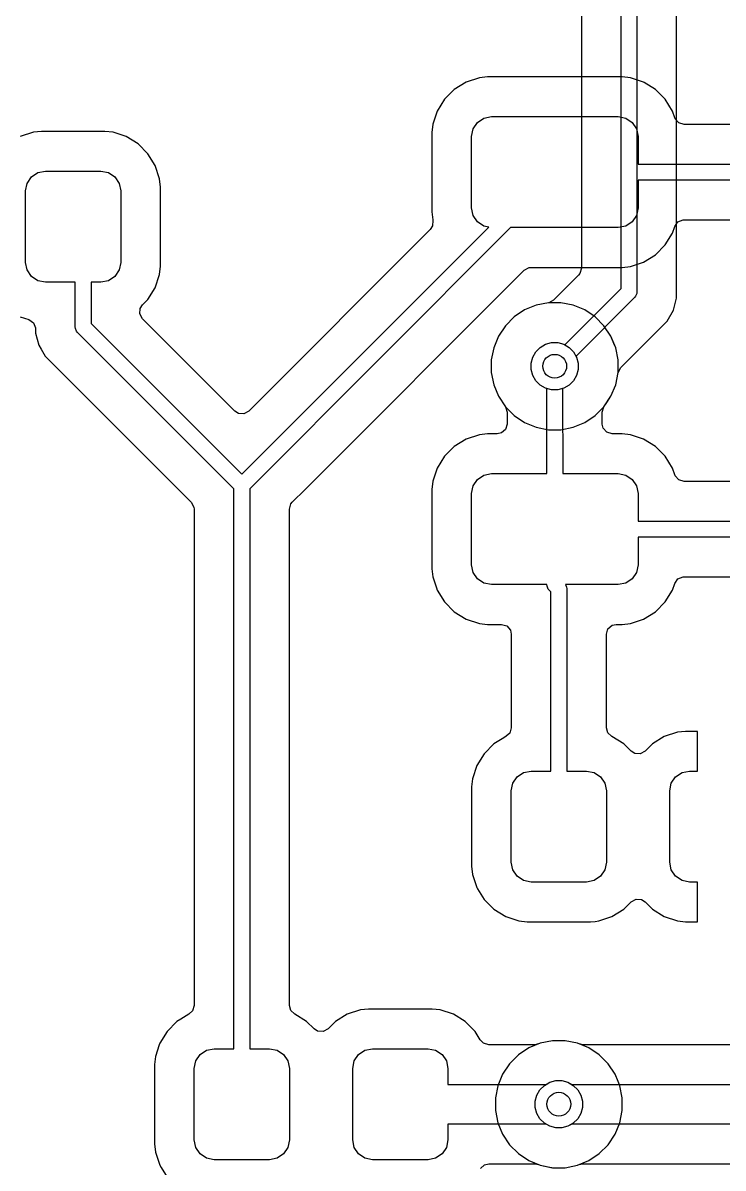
# Model space of a CAD drawing. Header units: inches. Extents: x 6.55 to 9.8, y -8.74 to -3.15.
# Drawn here: x 6.939 to 7.286, y -7.473 to -6.904 of the extents above; entities that cross this region are included whole.
import ezdxf

# ---------------------------------------------------------------- set-up
doc = ezdxf.new("R2010")
doc.units = ezdxf.units.IN
doc.header["$MEASUREMENT"] = 0
doc.layers.add('Edge.Cuts', color=254, linetype='CONTINUOUS', true_color=0xd0d2cd)

msp = doc.modelspace()

# ---------------------------------------------------------------- linework, layer by layer
at = {"layer": 'Edge.Cuts', "linetype": 'CONTINUOUS'}
for p, q in [((7.23563, -7.03615), (7.23563, -6.75232)), ((7.24351, -6.75232), (7.24351, -7.03778)), ((7.21593, -6.76408), (7.21593, -7.02597)), ((7.26321, -7.0409), (7.26321, -6.76408)), ((7.15869, -6.93367), (7.15281, -6.93729)), ((7.16524, -6.9315), (7.15869, -6.93367)), ((7.15869, -6.93367), (7.15869, -6.93367)), ((7.16929, -6.93108), (7.16524, -6.9315)), ((7.16524, -6.9315), (7.16524, -6.9315)), ((7.23622, -6.93108), (7.16929, -6.93108)), ((7.16929, -6.93108), (7.16929, -6.93108)), ((7.24027, -6.9315), (7.23622, -6.93108)), ((7.24677, -6.93365), (7.24027, -6.9315)), ((7.24027, -6.9315), (7.24027, -6.9315)), ((7.24682, -6.93367), (7.24677, -6.93365)), ((7.24718, -6.93389), (7.24682, -6.93367)), ((7.24682, -6.93367), (7.24682, -6.93367)), ((7.15281, -6.93729), (7.14792, -6.94218)), ((7.2527, -6.93729), (7.24718, -6.93389)), ((7.25759, -6.94218), (7.2527, -6.93729)), ((7.14792, -6.94218), (7.1443, -6.94806)), ((7.26121, -6.94806), (7.25759, -6.94218)), ((7.1443, -6.94806), (7.14213, -6.95461)), ((7.1443, -6.94806), (7.1443, -6.94806)), ((7.16749, -6.95154), (7.17126, -6.95079)), ((7.17126, -6.95079), (7.23425, -6.95079)), ((7.23425, -6.95079), (7.23802, -6.95154)), ((7.26231, -6.95136), (7.26121, -6.94806)), ((7.14213, -6.95461), (7.14171, -6.95866)), ((7.14213, -6.95461), (7.14213, -6.95461)), ((7.14213, -6.95461), (7.14213, -6.95461)), ((7.16217, -6.95686), (7.1643, -6.95367)), ((7.1643, -6.95367), (7.16749, -6.95154)), ((7.23802, -6.95154), (7.24121, -6.95367)), ((7.24121, -6.95367), (7.24335, -6.95686)), ((7.2625, -6.95185), (7.26231, -6.95136)), ((7.2643, -6.95393), (7.2625, -6.95185)), ((7.26694, -6.9547), (7.2643, -6.95393)), ((7.49684, -6.9547), (7.26694, -6.9547)), ((6.94371, -6.95856), (6.93715, -6.96073)), ((6.94776, -6.95815), (6.94371, -6.95856)), ((6.94371, -6.95856), (6.94371, -6.95856)), ((6.97925, -6.95815), (6.94776, -6.95815)), ((6.94776, -6.95815), (6.94776, -6.95815)), ((6.9833, -6.95856), (6.97925, -6.95815)), ((6.98986, -6.96073), (6.9833, -6.95856)), ((6.9833, -6.95856), (6.9833, -6.95856)), ((6.99574, -6.96436), (6.98986, -6.96073)), ((7.14171, -6.95866), (7.14171, -6.99803)), ((7.16142, -6.96063), (7.16217, -6.95686)), ((7.16142, -6.99606), (7.16142, -6.96063)), ((7.24335, -6.95686), (7.24409, -6.96063)), ((7.24409, -6.96063), (7.24409, -6.97441)), ((7.00062, -6.96924), (6.99574, -6.96436)), ((7.00425, -6.97512), (7.00062, -6.96924)), ((6.94277, -6.98073), (6.94596, -6.9786)), ((6.94596, -6.9786), (6.94973, -6.97785)), ((6.94973, -6.97785), (6.97729, -6.97785)), ((6.97729, -6.97785), (6.98105, -6.9786)), ((6.98105, -6.9786), (6.98425, -6.98073)), ((7.00642, -6.98168), (7.00425, -6.97512)), ((7.24409, -6.97441), (7.51969, -6.97441)), ((6.93988, -6.98769), (6.94063, -6.98393)), ((6.94063, -6.98393), (6.94277, -6.98073)), ((6.98425, -6.98073), (6.98638, -6.98393)), ((6.98638, -6.98393), (6.98713, -6.98769)), ((7.00683, -6.98573), (7.00642, -6.98168)), ((7.51969, -6.98228), (7.24409, -6.98228)), ((7.24409, -6.98228), (7.24409, -6.99606)), ((6.93988, -7.02313), (6.93988, -6.98769)), ((6.98713, -6.98769), (6.98713, -7.02313)), ((7.00683, -7.0251), (7.00683, -6.98573)), ((7.16217, -6.99983), (7.16142, -6.99606)), ((7.24409, -6.99606), (7.24335, -6.99983)), ((7.14171, -6.99803), (7.14171, -6.99803)), ((7.14171, -6.99803), (7.14213, -7.00208)), ((7.1643, -7.00302), (7.16217, -6.99983)), ((7.24335, -6.99983), (7.24121, -7.00302)), ((7.26387, -7.00307), (7.26641, -7.00202)), ((7.26641, -7.00202), (7.26694, -7.00199)), ((7.26694, -7.00199), (7.49684, -7.00199)), ((7.04724, -7.12829), (7.1699, -7.00563)), ((7.14086, -7.00681), (7.0507, -7.09697)), ((7.18076, -7.00591), (7.05118, -7.13549)), ((7.14198, -7.00508), (7.14086, -7.00681)), ((7.14218, -7.00234), (7.14198, -7.00508)), ((7.14213, -7.00208), (7.14218, -7.00234)), ((7.16749, -7.00516), (7.1643, -7.00302)), ((7.1699, -7.00563), (7.16749, -7.00516)), ((7.23425, -7.00591), (7.18076, -7.00591)), ((7.23802, -7.00516), (7.23425, -7.00591)), ((7.24121, -7.00302), (7.23802, -7.00516)), ((7.26121, -7.00864), (7.26231, -7.00533)), ((7.26231, -7.00533), (7.26387, -7.00307)), ((7.25759, -7.01451), (7.26121, -7.00864)), ((7.2527, -7.0194), (7.25759, -7.01451)), ((6.94063, -7.02689), (6.93988, -7.02313)), ((6.98713, -7.02313), (6.98638, -7.02689)), ((7.24027, -7.0252), (7.24682, -7.02302)), ((7.24682, -7.02302), (7.2527, -7.0194)), ((6.94277, -7.03009), (6.94063, -7.02689)), ((6.94596, -7.03222), (6.94277, -7.03009)), ((6.98425, -7.03009), (6.98105, -7.03222)), ((6.98638, -7.02689), (6.98425, -7.03009)), ((7.00425, -7.0357), (7.00642, -7.02914)), ((7.00642, -7.02914), (7.00683, -7.0251)), ((7.07871, -7.13583), (7.1875, -7.02704)), ((7.1875, -7.02704), (7.18991, -7.02572)), ((7.18991, -7.02572), (7.19095, -7.02561)), ((7.19095, -7.02561), (7.23622, -7.02561)), ((7.2145, -7.02942), (7.20209, -7.04183)), ((7.21515, -7.02861), (7.2145, -7.02942)), ((7.21593, -7.02597), (7.21515, -7.02861)), ((7.23622, -7.02561), (7.24027, -7.0252)), ((7.23622, -7.02561), (7.23622, -7.02561)), ((6.94973, -7.03297), (6.94596, -7.03222)), ((6.96457, -7.03297), (6.94973, -7.03297)), ((6.96457, -7.05512), (6.96457, -7.03297)), ((6.97729, -7.03297), (6.97244, -7.03297)), ((6.97244, -7.03297), (6.97244, -7.05349)), ((6.98105, -7.03222), (6.97729, -7.03297)), ((7.00062, -7.04158), (7.00425, -7.0357)), ((6.99796, -7.04424), (7.00062, -7.04158)), ((7.20771, -7.06408), (7.23563, -7.03615)), ((7.24235, -7.04057), (7.21328, -7.06964)), ((7.24284, -7.03997), (7.24235, -7.04057)), ((7.24302, -7.03956), (7.24284, -7.03997)), ((7.24343, -7.03855), (7.24302, -7.03956)), ((7.24351, -7.03778), (7.24343, -7.03855)), ((7.2616, -7.04691), (7.26321, -7.0409)), ((6.99664, -7.04873), (6.99684, -7.04598)), ((6.99684, -7.04598), (6.99796, -7.04424)), ((7.18774, -7.04676), (7.18258, -7.05021)), ((7.18774, -7.04676), (7.18258, -7.05021)), ((7.18774, -7.04676), (7.18258, -7.05021)), ((7.18774, -7.04676), (7.18258, -7.05021)), ((7.19347, -7.04438), (7.18774, -7.04676)), ((7.19347, -7.04438), (7.18774, -7.04676)), ((7.19347, -7.04438), (7.18774, -7.04676)), ((7.19347, -7.04438), (7.18774, -7.04676)), ((7.18774, -7.04676), (7.18774, -7.04676)), ((7.18774, -7.04676), (7.18774, -7.04676)), ((7.18774, -7.04676), (7.18774, -7.04676)), ((7.18774, -7.04676), (7.18774, -7.04676)), ((7.19348, -7.04438), (7.19347, -7.04438)), ((7.19348, -7.04438), (7.19347, -7.04438)), ((7.19348, -7.04438), (7.19347, -7.04438)), ((7.19348, -7.04438), (7.19347, -7.04438)), ((7.19959, -7.04316), (7.19348, -7.04438)), ((7.19956, -7.04317), (7.19348, -7.04438)), ((7.19956, -7.04317), (7.19348, -7.04438)), ((7.19956, -7.04317), (7.19348, -7.04438)), ((7.20577, -7.04317), (7.19956, -7.04317)), ((7.19956, -7.04317), (7.19956, -7.04317)), ((7.20577, -7.04317), (7.19956, -7.04317)), ((7.19956, -7.04317), (7.19956, -7.04317)), ((7.20577, -7.04317), (7.19956, -7.04317)), ((7.19956, -7.04317), (7.19956, -7.04317)), ((7.19968, -7.04315), (7.19959, -7.04316)), ((7.20209, -7.04183), (7.19968, -7.04315)), ((7.21186, -7.04438), (7.20577, -7.04317)), ((7.20577, -7.04317), (7.20577, -7.04317)), ((7.21186, -7.04438), (7.20577, -7.04317)), ((7.20577, -7.04317), (7.20577, -7.04317)), ((7.21186, -7.04438), (7.20577, -7.04317)), ((7.20577, -7.04317), (7.20577, -7.04317)), ((7.2176, -7.04676), (7.21186, -7.04438)), ((7.21186, -7.04438), (7.21186, -7.04438)), ((7.2176, -7.04676), (7.21186, -7.04438)), ((7.21186, -7.04438), (7.21186, -7.04438)), ((7.2176, -7.04676), (7.21186, -7.04438)), ((7.21186, -7.04438), (7.21186, -7.04438)), ((7.22276, -7.05021), (7.2176, -7.04676)), ((7.2176, -7.04676), (7.2176, -7.04676)), ((7.22276, -7.05021), (7.2176, -7.04676)), ((7.2176, -7.04676), (7.2176, -7.04676)), ((7.22276, -7.05021), (7.2176, -7.04676)), ((7.2176, -7.04676), (7.2176, -7.04676)), ((7.25849, -7.0523), (7.2616, -7.04691)), ((6.93715, -7.05009), (6.94152, -7.05153)), ((6.94152, -7.05153), (6.94378, -7.0531)), ((6.94378, -7.0531), (6.94483, -7.05564)), ((6.99796, -7.05114), (6.99664, -7.04873)), ((7.04379, -7.09697), (6.99796, -7.05114)), ((7.18258, -7.05021), (7.17819, -7.0546)), ((7.18258, -7.05021), (7.17819, -7.0546)), ((7.18258, -7.05021), (7.17819, -7.0546)), ((7.18258, -7.05021), (7.17819, -7.0546)), ((7.18258, -7.05021), (7.18258, -7.05021)), ((7.18258, -7.05021), (7.18258, -7.05021)), ((7.18258, -7.05021), (7.18258, -7.05021)), ((7.18258, -7.05021), (7.18258, -7.05021)), ((7.22715, -7.0546), (7.22276, -7.05021)), ((7.22276, -7.05021), (7.22276, -7.05021)), ((7.22715, -7.0546), (7.22276, -7.05021)), ((7.22276, -7.05021), (7.22276, -7.05021)), ((7.22715, -7.0546), (7.22276, -7.05021)), ((7.22276, -7.05021), (7.22276, -7.05021)), ((7.25409, -7.0567), (7.25849, -7.0523)), ((6.94483, -7.05564), (6.94486, -7.05617)), ((6.94486, -7.05617), (6.94486, -7.05823)), ((6.94486, -7.05823), (6.94486, -7.05823)), ((6.94486, -7.05823), (6.94647, -7.06424)), ((6.96464, -7.05589), (6.96457, -7.05512)), ((6.96523, -7.05731), (6.96464, -7.05589)), ((6.96572, -7.0579), (6.96523, -7.05731)), ((7.04331, -7.13549), (6.96572, -7.0579)), ((6.97244, -7.05349), (7.04724, -7.12829)), ((7.17819, -7.0546), (7.17474, -7.05976)), ((7.17819, -7.0546), (7.17474, -7.05976)), ((7.17819, -7.0546), (7.17474, -7.05976)), ((7.17819, -7.0546), (7.17474, -7.05976)), ((7.17819, -7.0546), (7.17819, -7.0546)), ((7.17819, -7.0546), (7.17819, -7.0546)), ((7.17819, -7.0546), (7.17819, -7.0546)), ((7.17819, -7.0546), (7.17819, -7.0546)), ((7.2306, -7.05976), (7.22715, -7.0546)), ((7.22715, -7.0546), (7.22715, -7.0546)), ((7.2306, -7.05976), (7.22715, -7.0546)), ((7.22715, -7.0546), (7.22715, -7.0546)), ((7.2306, -7.05976), (7.22715, -7.0546)), ((7.22715, -7.0546), (7.22715, -7.0546)), ((7.23552, -7.07526), (7.25368, -7.0571)), ((7.25368, -7.0571), (7.25409, -7.0567)), ((7.25368, -7.0571), (7.25368, -7.0571)), ((7.25409, -7.0567), (7.25409, -7.0567)), ((6.94647, -7.06424), (6.94761, -7.06622)), ((7.17474, -7.05976), (7.17236, -7.06549)), ((7.17474, -7.05976), (7.17236, -7.06549)), ((7.17474, -7.05976), (7.17236, -7.06549)), ((7.17474, -7.05976), (7.17236, -7.06549)), ((7.17474, -7.05976), (7.17474, -7.05976)), ((7.17474, -7.05976), (7.17474, -7.05976)), ((7.17474, -7.05976), (7.17474, -7.05976)), ((7.17474, -7.05976), (7.17474, -7.05976)), ((7.19548, -7.06532), (7.19815, -7.06377)), ((7.19548, -7.06532), (7.19815, -7.06377)), ((7.19548, -7.06532), (7.19815, -7.06377)), ((7.19548, -7.06532), (7.19815, -7.06377)), ((7.19815, -7.06377), (7.20113, -7.06298)), ((7.19815, -7.06377), (7.20113, -7.06298)), ((7.19815, -7.06377), (7.20113, -7.06298)), ((7.19815, -7.06377), (7.20113, -7.06298)), ((7.20113, -7.06298), (7.20421, -7.06298)), ((7.20113, -7.06298), (7.20421, -7.06298)), ((7.20113, -7.06298), (7.20421, -7.06298)), ((7.20113, -7.06298), (7.20421, -7.06298)), ((7.20421, -7.06298), (7.20719, -7.06377)), ((7.20421, -7.06298), (7.20719, -7.06377)), ((7.20421, -7.06298), (7.20719, -7.06377)), ((7.20421, -7.06298), (7.20719, -7.06377)), ((7.20719, -7.06377), (7.20771, -7.06408)), ((7.20719, -7.06377), (7.20986, -7.06532)), ((7.20719, -7.06377), (7.20986, -7.06532)), ((7.20719, -7.06377), (7.20986, -7.06532)), ((7.23297, -7.06549), (7.2306, -7.05976)), ((7.2306, -7.05976), (7.2306, -7.05976)), ((7.23297, -7.06549), (7.2306, -7.05976)), ((7.2306, -7.05976), (7.2306, -7.05976)), ((7.23245, -7.06424), (7.2306, -7.05976)), ((7.2306, -7.05976), (7.2306, -7.05976)), ((7.23297, -7.06549), (7.23245, -7.06424)), ((6.94761, -7.06622), (6.94761, -7.06622)), ((6.94761, -7.06622), (6.94761, -7.06622)), ((6.94761, -7.06622), (6.94959, -7.06963)), ((6.94959, -7.06963), (6.94959, -7.06963)), ((6.94959, -7.06963), (6.95427, -7.07431)), ((7.17236, -7.06549), (7.17115, -7.07158)), ((7.17236, -7.06549), (7.17115, -7.07158)), ((7.17236, -7.06549), (7.17115, -7.07158)), ((7.17236, -7.06549), (7.17115, -7.07158)), ((7.17236, -7.06549), (7.17236, -7.06549)), ((7.17236, -7.06549), (7.17236, -7.06549)), ((7.17236, -7.06549), (7.17236, -7.06549)), ((7.17236, -7.06549), (7.17236, -7.06549)), ((7.19096, -7.07314), (7.19176, -7.07017)), ((7.19096, -7.07314), (7.19176, -7.07017)), ((7.19096, -7.07314), (7.19176, -7.07017)), ((7.19096, -7.07314), (7.19176, -7.07017)), ((7.19176, -7.07017), (7.1933, -7.0675)), ((7.19176, -7.07017), (7.1933, -7.0675)), ((7.19176, -7.07017), (7.1933, -7.0675)), ((7.19176, -7.07017), (7.1933, -7.0675)), ((7.1933, -7.0675), (7.19548, -7.06532)), ((7.1933, -7.0675), (7.19548, -7.06532)), ((7.1933, -7.0675), (7.19548, -7.06532)), ((7.1933, -7.0675), (7.19548, -7.06532)), ((7.20986, -7.06532), (7.21204, -7.0675)), ((7.20986, -7.06532), (7.21204, -7.0675)), ((7.20986, -7.06532), (7.21204, -7.0675)), ((7.21204, -7.0675), (7.21358, -7.07017)), ((7.21204, -7.0675), (7.21358, -7.07017)), ((7.21204, -7.0675), (7.21358, -7.07017)), ((7.21328, -7.06964), (7.21358, -7.07017)), ((7.21358, -7.07017), (7.21438, -7.07314)), ((7.21358, -7.07017), (7.21438, -7.07314)), ((7.21358, -7.07017), (7.21438, -7.07314)), ((7.21358, -7.07017), (7.21438, -7.07314)), ((7.23418, -7.07158), (7.23297, -7.06549)), ((7.23297, -7.06549), (7.23297, -7.06549)), ((7.23297, -7.06549), (7.23297, -7.06549)), ((7.23418, -7.07158), (7.23297, -7.06549)), ((7.23297, -7.06549), (7.23297, -7.06549)), ((7.23297, -7.06549), (7.23297, -7.06549)), ((7.23418, -7.07158), (7.23297, -7.06549)), ((6.95427, -7.07431), (6.95427, -7.07431)), ((6.95427, -7.07431), (7.02217, -7.14222)), ((7.17115, -7.07158), (7.17115, -7.07779)), ((7.17115, -7.07158), (7.17115, -7.07779)), ((7.17115, -7.07158), (7.17115, -7.07779)), ((7.17115, -7.07158), (7.17115, -7.07779)), ((7.19096, -7.07623), (7.19096, -7.07314)), ((7.19096, -7.07623), (7.19096, -7.07314)), ((7.19096, -7.07623), (7.19096, -7.07314)), ((7.19096, -7.07623), (7.19096, -7.07314)), ((7.21438, -7.07314), (7.21438, -7.07623)), ((7.21438, -7.07314), (7.21438, -7.07623)), ((7.21438, -7.07314), (7.21438, -7.07623)), ((7.21438, -7.07314), (7.21438, -7.07623)), ((7.23418, -7.07779), (7.23418, -7.07158)), ((7.23418, -7.07158), (7.23418, -7.07158)), ((7.23418, -7.07158), (7.23418, -7.07158)), ((7.23418, -7.07779), (7.23418, -7.07158)), ((7.23418, -7.07158), (7.23418, -7.07158)), ((7.23418, -7.07158), (7.23418, -7.07158)), ((7.23418, -7.07779), (7.23418, -7.07158)), ((7.23418, -7.07158), (7.23418, -7.07158)), ((7.23418, -7.07158), (7.23418, -7.07158)), ((7.23419, -7.07776), (7.23546, -7.07532)), ((7.23546, -7.07532), (7.23552, -7.07526)), ((7.17115, -7.07779), (7.17236, -7.08388)), ((7.17115, -7.07779), (7.17236, -7.08388)), ((7.17115, -7.07779), (7.17236, -7.08388)), ((7.17115, -7.07779), (7.17236, -7.08388)), ((7.19176, -7.07921), (7.19096, -7.07623)), ((7.19176, -7.07921), (7.19096, -7.07623)), ((7.19176, -7.07921), (7.19096, -7.07623)), ((7.19176, -7.07921), (7.19096, -7.07623)), ((7.1933, -7.08188), (7.19176, -7.07921)), ((7.1933, -7.08188), (7.19176, -7.07921)), ((7.1933, -7.08188), (7.19176, -7.07921)), ((7.1933, -7.08188), (7.19176, -7.07921)), ((7.21358, -7.07921), (7.21204, -7.08188)), ((7.21358, -7.07921), (7.21204, -7.08188)), ((7.21358, -7.07921), (7.21204, -7.08188)), ((7.21358, -7.07921), (7.21204, -7.08188)), ((7.21438, -7.07623), (7.21358, -7.07921)), ((7.21438, -7.07623), (7.21358, -7.07921)), ((7.21438, -7.07623), (7.21358, -7.07921)), ((7.21438, -7.07623), (7.21358, -7.07921)), ((7.23297, -7.08388), (7.23418, -7.07779)), ((7.23297, -7.08388), (7.23418, -7.07779)), ((7.23297, -7.08388), (7.23418, -7.07779)), ((7.23297, -7.08388), (7.23402, -7.07859)), ((7.23402, -7.07859), (7.23419, -7.07776)), ((7.17236, -7.08388), (7.17236, -7.08388)), ((7.17236, -7.08388), (7.17474, -7.08961)), ((7.17236, -7.08388), (7.17236, -7.08388)), ((7.17236, -7.08388), (7.17474, -7.08961)), ((7.17236, -7.08388), (7.17236, -7.08388)), ((7.17236, -7.08388), (7.17474, -7.08961)), ((7.17236, -7.08388), (7.17236, -7.08388)), ((7.17236, -7.08388), (7.17474, -7.08961)), ((7.19548, -7.08406), (7.1933, -7.08188)), ((7.19548, -7.08406), (7.1933, -7.08188)), ((7.19548, -7.08406), (7.1933, -7.08188)), ((7.19548, -7.08406), (7.1933, -7.08188)), ((7.19815, -7.0856), (7.19548, -7.08406)), ((7.19815, -7.0856), (7.19548, -7.08406)), ((7.19815, -7.0856), (7.19548, -7.08406)), ((7.19815, -7.0856), (7.19548, -7.08406)), ((7.20113, -7.0864), (7.19815, -7.0856)), ((7.20113, -7.0864), (7.19815, -7.0856)), ((7.20113, -7.0864), (7.19815, -7.0856)), ((7.19873, -7.08575), (7.19815, -7.0856)), ((7.19873, -7.10818), (7.19873, -7.08575)), ((7.20421, -7.0864), (7.20113, -7.0864)), ((7.20421, -7.0864), (7.20113, -7.0864)), ((7.20421, -7.0864), (7.20113, -7.0864)), ((7.20719, -7.0856), (7.20421, -7.0864)), ((7.20719, -7.0856), (7.20421, -7.0864)), ((7.20719, -7.0856), (7.20421, -7.0864)), ((7.20719, -7.0856), (7.2066, -7.08575)), ((7.2066, -7.08575), (7.2066, -7.10747)), ((7.20986, -7.08406), (7.20719, -7.0856)), ((7.20986, -7.08406), (7.20719, -7.0856)), ((7.20986, -7.08406), (7.20719, -7.0856)), ((7.20986, -7.08406), (7.20719, -7.0856)), ((7.21204, -7.08188), (7.20986, -7.08406)), ((7.21204, -7.08188), (7.20986, -7.08406)), ((7.21204, -7.08188), (7.20986, -7.08406)), ((7.21204, -7.08188), (7.20986, -7.08406)), ((7.2306, -7.08961), (7.23297, -7.08388)), ((7.2306, -7.08961), (7.23297, -7.08388)), ((7.2306, -7.08961), (7.23297, -7.08388)), ((7.2306, -7.08961), (7.23297, -7.08388)), ((7.17474, -7.08961), (7.17474, -7.08961)), ((7.17474, -7.08961), (7.17819, -7.09478)), ((7.17474, -7.08961), (7.17474, -7.08961)), ((7.17474, -7.08961), (7.17819, -7.09478)), ((7.17474, -7.08961), (7.17474, -7.08961)), ((7.17474, -7.08961), (7.17819, -7.09478)), ((7.17474, -7.08961), (7.17474, -7.08961)), ((7.17474, -7.08961), (7.1782, -7.0948)), ((7.22713, -7.0948), (7.22858, -7.09264)), ((7.22715, -7.09478), (7.2306, -7.08961)), ((7.22715, -7.09478), (7.2306, -7.08961)), ((7.22715, -7.09478), (7.2306, -7.08961)), ((7.22858, -7.09264), (7.2306, -7.08961)), ((7.04554, -7.09809), (7.04379, -7.09697)), ((7.04828, -7.09829), (7.04554, -7.09809)), ((7.0507, -7.09697), (7.04828, -7.09829)), ((7.17819, -7.09478), (7.17819, -7.09478)), ((7.17819, -7.09478), (7.18258, -7.09917)), ((7.17819, -7.09478), (7.17819, -7.09478)), ((7.17819, -7.09478), (7.18258, -7.09917)), ((7.17819, -7.09478), (7.17819, -7.09478)), ((7.17819, -7.09478), (7.18258, -7.09917)), ((7.1782, -7.0948), (7.17903, -7.09742)), ((7.17903, -7.09742), (7.17903, -7.09751)), ((7.17903, -7.09751), (7.17903, -7.10337)), ((7.22276, -7.09917), (7.22715, -7.09478)), ((7.22276, -7.09917), (7.22715, -7.09478)), ((7.22276, -7.09917), (7.22715, -7.09478)), ((7.22631, -7.09751), (7.22708, -7.09487)), ((7.22631, -7.10337), (7.22631, -7.09751)), ((7.22708, -7.09487), (7.22713, -7.0948)), ((7.17903, -7.10337), (7.17825, -7.10601)), ((7.18258, -7.09917), (7.18258, -7.09917)), ((7.18258, -7.09917), (7.18774, -7.10261)), ((7.18258, -7.09917), (7.18258, -7.09917)), ((7.18258, -7.09917), (7.18774, -7.10261)), ((7.18258, -7.09917), (7.18258, -7.09917)), ((7.18258, -7.09917), (7.18774, -7.10261)), ((7.18774, -7.10261), (7.18774, -7.10261)), ((7.18774, -7.10261), (7.19347, -7.10499)), ((7.18774, -7.10261), (7.18774, -7.10261)), ((7.18774, -7.10261), (7.19347, -7.10499)), ((7.18774, -7.10261), (7.18774, -7.10261)), ((7.18774, -7.10261), (7.19347, -7.10499)), ((7.21186, -7.10499), (7.2176, -7.10261)), ((7.21186, -7.10499), (7.2176, -7.10261)), ((7.21186, -7.10499), (7.2176, -7.10261)), ((7.2176, -7.10261), (7.22276, -7.09917)), ((7.2176, -7.10261), (7.22276, -7.09917)), ((7.2176, -7.10261), (7.22276, -7.09917)), ((7.22675, -7.10539), (7.22631, -7.10337)), ((7.16524, -7.10866), (7.15869, -7.11083)), ((7.16929, -7.10825), (7.16524, -7.10866)), ((7.16524, -7.10866), (7.16524, -7.10866)), ((7.17414, -7.10825), (7.16929, -7.10825)), ((7.16929, -7.10825), (7.16929, -7.10825)), ((7.17617, -7.10781), (7.17414, -7.10825)), ((7.17825, -7.10601), (7.17617, -7.10781)), ((7.19347, -7.10499), (7.19347, -7.10499)), ((7.19347, -7.10499), (7.19956, -7.1062)), ((7.19347, -7.10499), (7.19347, -7.10499)), ((7.19347, -7.10499), (7.19956, -7.1062)), ((7.19347, -7.10499), (7.19347, -7.10499)), ((7.19347, -7.10499), (7.19956, -7.1062)), ((7.19881, -7.10895), (7.19873, -7.10818)), ((7.19882, -7.10898), (7.19881, -7.10895)), ((7.19882, -7.12795), (7.19882, -7.10898)), ((7.19956, -7.1062), (7.19956, -7.1062)), ((7.19956, -7.1062), (7.19956, -7.1062)), ((7.19956, -7.1062), (7.20577, -7.1062)), ((7.19956, -7.1062), (7.19956, -7.1062)), ((7.19956, -7.1062), (7.19956, -7.1062)), ((7.19956, -7.1062), (7.20577, -7.1062)), ((7.19956, -7.1062), (7.19956, -7.1062)), ((7.19956, -7.1062), (7.19956, -7.1062)), ((7.19956, -7.1062), (7.20577, -7.1062)), ((7.20577, -7.1062), (7.21186, -7.10499)), ((7.20577, -7.1062), (7.21186, -7.10499)), ((7.20577, -7.1062), (7.21186, -7.10499)), ((7.20577, -7.1062), (7.20577, -7.1062)), ((7.20577, -7.1062), (7.20577, -7.1062)), ((7.20577, -7.1062), (7.20577, -7.1062)), ((7.2066, -7.10747), (7.20662, -7.1075)), ((7.20662, -7.1075), (7.20669, -7.10827)), ((7.20669, -7.10827), (7.20669, -7.12795)), ((7.22855, -7.10747), (7.22675, -7.10539)), ((7.23119, -7.10825), (7.22855, -7.10747)), ((7.23622, -7.10825), (7.23119, -7.10825)), ((7.24027, -7.10866), (7.23622, -7.10825)), ((7.23622, -7.10825), (7.23622, -7.10825)), ((7.24682, -7.11083), (7.24027, -7.10866)), ((7.24027, -7.10866), (7.24027, -7.10866)), ((7.15281, -7.11446), (7.14792, -7.11934)), ((7.15869, -7.11083), (7.15281, -7.11446)), ((7.15869, -7.11083), (7.15869, -7.11083)), ((7.2527, -7.11446), (7.24682, -7.11083)), ((7.25759, -7.11934), (7.2527, -7.11446)), ((7.14792, -7.11934), (7.1443, -7.12522)), ((7.26121, -7.12522), (7.25759, -7.11934)), ((7.1443, -7.12522), (7.14213, -7.13178)), ((7.1443, -7.12522), (7.1443, -7.12522)), ((7.26231, -7.12852), (7.26121, -7.12522)), ((7.14213, -7.13178), (7.14171, -7.13583)), ((7.14213, -7.13178), (7.14213, -7.13178)), ((7.14213, -7.13178), (7.14213, -7.13178)), ((7.16217, -7.13403), (7.1643, -7.13084)), ((7.1643, -7.13084), (7.16749, -7.1287)), ((7.16749, -7.1287), (7.17126, -7.12795)), ((7.17126, -7.12795), (7.19882, -7.12795)), ((7.20669, -7.12795), (7.23425, -7.12795)), ((7.23425, -7.12795), (7.23802, -7.1287)), ((7.23802, -7.1287), (7.24121, -7.13084)), ((7.24121, -7.13084), (7.24335, -7.13403)), ((7.2625, -7.12902), (7.26231, -7.12852)), ((7.2643, -7.1311), (7.2625, -7.12902)), ((7.26694, -7.13187), (7.2643, -7.1311)), ((7.49684, -7.13187), (7.26694, -7.13187)), ((7.04331, -7.41339), (7.04331, -7.13549)), ((7.05118, -7.13549), (7.05118, -7.41339)), ((7.07232, -7.14222), (7.07871, -7.13583)), ((7.14171, -7.13583), (7.14171, -7.1752)), ((7.16142, -7.1378), (7.16217, -7.13403)), ((7.16142, -7.17323), (7.16142, -7.1378)), ((7.24335, -7.13403), (7.24409, -7.1378)), ((7.24409, -7.1378), (7.24409, -7.15157)), ((7.02217, -7.14222), (7.02349, -7.14464)), ((7.07089, -7.14567), (7.07166, -7.14303)), ((7.07166, -7.14303), (7.07232, -7.14222)), ((7.02349, -7.14464), (7.0236, -7.14567)), ((7.0236, -7.14567), (7.0236, -7.39189)), ((7.07089, -7.39189), (7.07089, -7.14567)), ((7.24409, -7.15157), (7.51969, -7.15157)), ((7.51969, -7.15945), (7.24409, -7.15945)), ((7.24409, -7.15945), (7.24409, -7.17323)), ((7.14171, -7.1752), (7.14171, -7.1752)), ((7.14171, -7.1752), (7.14213, -7.17924)), ((7.16217, -7.17699), (7.16142, -7.17323)), ((7.1643, -7.18019), (7.16217, -7.17699)), ((7.24335, -7.17699), (7.24121, -7.18019)), ((7.24409, -7.17323), (7.24335, -7.17699)), ((7.14213, -7.17924), (7.14213, -7.17924)), ((7.14213, -7.17924), (7.14391, -7.18463)), ((7.16749, -7.18232), (7.1643, -7.18019)), ((7.17126, -7.18307), (7.16749, -7.18232)), ((7.19882, -7.18307), (7.17126, -7.18307)), ((7.19889, -7.18384), (7.19882, -7.18307)), ((7.19948, -7.18526), (7.19889, -7.18384)), ((7.23425, -7.18307), (7.20809, -7.18307)), ((7.20809, -7.18307), (7.20859, -7.18427)), ((7.23802, -7.18232), (7.23425, -7.18307)), ((7.24121, -7.18019), (7.23802, -7.18232)), ((7.26121, -7.1858), (7.26231, -7.1825)), ((7.26231, -7.1825), (7.26387, -7.18024)), ((7.26387, -7.18024), (7.26641, -7.17918)), ((7.26641, -7.17918), (7.26694, -7.17915)), ((7.26694, -7.17915), (7.49684, -7.17915)), ((7.14391, -7.18463), (7.1443, -7.1858)), ((7.1443, -7.1858), (7.14792, -7.19168)), ((7.19997, -7.18585), (7.19948, -7.18526)), ((7.20079, -7.18667), (7.19997, -7.18585)), ((7.20079, -7.27559), (7.20079, -7.18667)), ((7.20859, -7.18427), (7.20866, -7.18504)), ((7.20866, -7.18504), (7.20866, -7.27559)), ((7.25759, -7.19168), (7.26121, -7.1858)), ((7.14792, -7.19168), (7.15281, -7.19656)), ((7.2527, -7.19656), (7.25759, -7.19168)), ((7.15281, -7.19656), (7.15869, -7.20019)), ((7.15869, -7.20019), (7.16524, -7.20236)), ((7.24027, -7.20236), (7.24682, -7.20019)), ((7.24682, -7.20019), (7.2527, -7.19656)), ((7.16524, -7.20236), (7.16929, -7.20278)), ((7.16929, -7.20278), (7.1762, -7.20278)), ((7.1762, -7.20278), (7.17884, -7.20355)), ((7.17884, -7.20355), (7.18064, -7.20563)), ((7.18064, -7.20563), (7.18108, -7.20766)), ((7.22837, -7.20766), (7.22914, -7.20502)), ((7.22914, -7.20502), (7.23122, -7.20322)), ((7.23122, -7.20322), (7.23325, -7.20278)), ((7.23325, -7.20278), (7.23622, -7.20278)), ((7.23622, -7.20278), (7.24027, -7.20236)), ((7.23622, -7.20278), (7.23622, -7.20278)), ((7.18108, -7.20766), (7.18108, -7.2541)), ((7.22837, -7.2541), (7.22837, -7.20766)), ((7.18031, -7.25674), (7.17857, -7.25825)), ((7.18108, -7.2541), (7.18031, -7.25674)), ((7.22912, -7.2567), (7.22837, -7.2541)), ((7.23088, -7.25825), (7.22912, -7.2567)), ((7.26367, -7.25632), (7.25712, -7.25849)), ((7.26772, -7.25591), (7.26367, -7.25632)), ((7.27362, -7.25591), (7.26772, -7.25591)), ((7.26772, -7.25591), (7.26772, -7.25591)), ((7.27362, -7.27559), (7.27362, -7.25591)), ((7.17249, -7.2621), (7.16761, -7.26698)), ((7.1766, -7.25956), (7.17249, -7.2621)), ((7.17837, -7.25847), (7.1766, -7.25956)), ((7.17861, -7.25832), (7.17837, -7.25847)), ((7.17837, -7.25847), (7.17837, -7.25847)), ((7.17857, -7.25825), (7.17861, -7.25832)), ((7.23083, -7.25832), (7.23088, -7.25825)), ((7.23108, -7.25847), (7.23083, -7.25832)), ((7.23695, -7.2621), (7.23108, -7.25847)), ((7.23108, -7.25847), (7.23108, -7.25847)), ((7.23695, -7.2621), (7.23695, -7.2621)), ((7.24066, -7.2658), (7.23695, -7.2621)), ((7.25125, -7.26211), (7.24756, -7.2658)), ((7.25712, -7.25849), (7.25125, -7.26211)), ((7.25712, -7.25849), (7.25712, -7.25849)), ((7.16761, -7.26698), (7.16398, -7.27286)), ((7.2424, -7.26692), (7.24066, -7.2658)), ((7.24515, -7.26712), (7.2424, -7.26692)), ((7.24756, -7.2658), (7.24515, -7.26712)), ((7.16398, -7.27287), (7.16181, -7.27942)), ((7.16398, -7.27286), (7.16398, -7.27286)), ((7.16398, -7.27286), (7.16398, -7.27287)), ((7.16181, -7.27942), (7.1614, -7.28346)), ((7.16181, -7.27942), (7.16181, -7.27942)), ((7.16181, -7.27942), (7.16181, -7.27942)), ((7.18185, -7.28167), (7.18399, -7.27847)), ((7.18399, -7.27847), (7.18718, -7.27634)), ((7.18718, -7.27634), (7.19094, -7.27559)), ((7.19094, -7.27559), (7.20079, -7.27559)), ((7.20866, -7.27559), (7.2185, -7.27559)), ((7.2185, -7.27559), (7.22227, -7.27634)), ((7.22227, -7.27634), (7.22546, -7.27847)), ((7.22546, -7.27847), (7.2276, -7.28167)), ((7.26059, -7.28167), (7.26273, -7.27847)), ((7.26273, -7.27847), (7.26592, -7.27634)), ((7.26592, -7.27634), (7.26969, -7.27559)), ((7.26969, -7.27559), (7.27362, -7.27559)), ((7.1614, -7.28346), (7.1614, -7.32283)), ((7.1811, -7.28543), (7.18185, -7.28167)), ((7.1811, -7.32087), (7.1811, -7.28543)), ((7.2276, -7.28167), (7.22835, -7.28543)), ((7.22835, -7.28543), (7.22835, -7.32087)), ((7.25984, -7.28543), (7.26059, -7.28167)), ((7.25984, -7.32087), (7.25984, -7.28543)), ((7.1614, -7.32283), (7.1614, -7.32284)), ((7.1614, -7.32284), (7.16181, -7.32688)), ((7.18185, -7.32463), (7.1811, -7.32087)), ((7.18399, -7.32783), (7.18185, -7.32463)), ((7.2276, -7.32463), (7.22546, -7.32783)), ((7.22835, -7.32087), (7.2276, -7.32463)), ((7.26059, -7.32463), (7.25984, -7.32087)), ((7.26273, -7.32783), (7.26059, -7.32463)), ((7.16181, -7.32688), (7.16181, -7.32688)), ((7.16181, -7.32688), (7.16398, -7.33344)), ((7.18718, -7.32996), (7.18399, -7.32783)), ((7.19094, -7.33071), (7.18718, -7.32996)), ((7.2185, -7.33071), (7.19094, -7.33071)), ((7.22227, -7.32996), (7.2185, -7.33071)), ((7.22546, -7.32783), (7.22227, -7.32996)), ((7.26592, -7.32996), (7.26273, -7.32783)), ((7.26969, -7.33071), (7.26592, -7.32996)), ((7.27362, -7.33071), (7.26969, -7.33071)), ((7.27362, -7.35039), (7.27362, -7.33071)), ((7.16398, -7.33344), (7.16398, -7.33344)), ((7.16398, -7.33344), (7.16438, -7.33407)), ((7.16438, -7.33407), (7.16761, -7.33932)), ((7.16761, -7.33932), (7.17249, -7.3442)), ((7.23695, -7.3442), (7.24066, -7.3405)), ((7.24066, -7.3405), (7.24307, -7.33918)), ((7.24307, -7.33918), (7.24581, -7.33938)), ((7.24581, -7.33938), (7.24756, -7.3405)), ((7.24756, -7.3405), (7.25125, -7.34419)), ((7.17249, -7.3442), (7.17837, -7.34783)), ((7.17837, -7.34783), (7.18493, -7.35)), ((7.22452, -7.35), (7.23108, -7.34783)), ((7.23108, -7.34783), (7.23695, -7.3442)), ((7.25125, -7.34419), (7.25712, -7.34781)), ((7.25712, -7.34781), (7.25712, -7.34781)), ((7.25712, -7.34781), (7.26367, -7.34998)), ((7.18493, -7.35), (7.18898, -7.35041)), ((7.18898, -7.35041), (7.22047, -7.35041)), ((7.22047, -7.35041), (7.22269, -7.35019)), ((7.22047, -7.35041), (7.22047, -7.35041)), ((7.22047, -7.35041), (7.22047, -7.35041)), ((7.22269, -7.35019), (7.22452, -7.35)), ((7.26367, -7.34998), (7.26367, -7.34998)), ((7.26367, -7.34998), (7.26772, -7.35039)), ((7.26772, -7.35039), (7.27362, -7.35039)), ((7.27362, -7.35039), (7.27362, -7.35039)), ((7.0236, -7.39189), (7.02283, -7.39453)), ((7.07164, -7.3945), (7.07089, -7.39189)), ((7.10619, -7.39409), (7.09963, -7.39627)), ((7.11024, -7.39368), (7.10619, -7.39409)), ((7.10619, -7.39409), (7.10619, -7.39409)), ((7.14173, -7.39368), (7.11024, -7.39368)), ((7.11024, -7.39368), (7.11024, -7.39368)), ((7.14578, -7.39409), (7.14173, -7.39368)), ((7.15234, -7.39627), (7.14578, -7.39409)), ((7.14578, -7.39409), (7.14578, -7.39409)), ((7.01702, -7.39865), (7.01501, -7.39989)), ((7.02089, -7.39627), (7.01702, -7.39865)), ((7.02113, -7.39612), (7.02089, -7.39627)), ((7.02089, -7.39627), (7.02089, -7.39627)), ((7.02283, -7.39453), (7.02109, -7.39605)), ((7.02109, -7.39605), (7.02113, -7.39612)), ((7.0734, -7.39605), (7.07164, -7.3945)), ((7.07335, -7.39612), (7.0734, -7.39605)), ((7.0736, -7.39627), (7.07335, -7.39612)), ((7.07947, -7.39989), (7.0736, -7.39627)), ((7.0736, -7.39627), (7.0736, -7.39627)), ((7.09963, -7.39627), (7.09375, -7.39989)), ((7.09963, -7.39627), (7.09963, -7.39627)), ((7.15821, -7.39989), (7.15234, -7.39627)), ((7.01013, -7.40478), (7.0065, -7.41066)), ((7.01501, -7.39989), (7.01013, -7.40478)), ((7.08316, -7.40358), (7.07947, -7.39989)), ((7.07947, -7.39989), (7.07947, -7.39989)), ((7.08491, -7.4047), (7.08316, -7.40358)), ((7.08765, -7.4049), (7.08491, -7.4047)), ((7.09007, -7.40358), (7.08765, -7.4049)), ((7.09375, -7.39989), (7.09007, -7.40358)), ((7.1631, -7.40478), (7.15821, -7.39989)), ((7.16569, -7.40898), (7.1631, -7.40478)), ((7.0065, -7.41066), (7.00625, -7.41142)), ((7.0065, -7.41066), (7.0065, -7.41066)), ((7.16575, -7.40908), (7.16569, -7.40898)), ((7.16727, -7.41062), (7.16575, -7.40908)), ((7.16991, -7.4114), (7.16727, -7.41062)), ((7.19553, -7.41064), (7.1898, -7.41302)), ((7.19553, -7.41064), (7.1898, -7.41302)), ((7.19553, -7.41064), (7.1898, -7.41302)), ((7.1946, -7.41103), (7.19273, -7.4114)), ((7.19553, -7.41064), (7.1946, -7.41103)), ((7.20162, -7.40943), (7.19553, -7.41064)), ((7.20162, -7.40943), (7.19553, -7.41064)), ((7.20162, -7.40943), (7.19553, -7.41064)), ((7.20162, -7.40943), (7.19553, -7.41064)), ((7.19553, -7.41064), (7.19553, -7.41064)), ((7.19553, -7.41064), (7.19553, -7.41064)), ((7.19553, -7.41064), (7.19553, -7.41064)), ((7.19553, -7.41064), (7.19553, -7.41064)), ((7.19553, -7.41064), (7.19553, -7.41064)), ((7.19553, -7.41064), (7.19553, -7.41064)), ((7.20783, -7.40943), (7.20162, -7.40943)), ((7.20162, -7.40943), (7.20162, -7.40943)), ((7.20783, -7.40943), (7.20162, -7.40943)), ((7.20162, -7.40943), (7.20162, -7.40943)), ((7.20783, -7.40943), (7.20162, -7.40943)), ((7.20162, -7.40943), (7.20162, -7.40943)), ((7.20783, -7.40943), (7.20162, -7.40943)), ((7.20162, -7.40943), (7.20162, -7.40943)), ((7.21392, -7.41064), (7.20783, -7.40943)), ((7.20783, -7.40943), (7.20783, -7.40943)), ((7.21392, -7.41064), (7.20783, -7.40943)), ((7.20783, -7.40943), (7.20783, -7.40943)), ((7.21392, -7.41064), (7.20783, -7.40943)), ((7.20783, -7.40943), (7.20783, -7.40943)), ((7.21392, -7.41064), (7.20783, -7.40943)), ((7.20783, -7.40943), (7.20783, -7.40943)), ((7.21965, -7.41302), (7.21392, -7.41064)), ((7.21392, -7.41064), (7.21392, -7.41064)), ((7.21965, -7.41302), (7.21392, -7.41064)), ((7.21392, -7.41064), (7.21392, -7.41064)), ((7.21485, -7.41103), (7.21392, -7.41064)), ((7.21392, -7.41064), (7.21392, -7.41064)), ((7.21392, -7.41064), (7.21392, -7.41064)), ((7.21965, -7.41302), (7.21392, -7.41064)), ((7.21392, -7.41064), (7.21392, -7.41064)), ((7.21672, -7.4114), (7.21485, -7.41103)), ((7.00625, -7.41142), (7.00433, -7.41721)), ((7.02437, -7.41946), (7.0265, -7.41627)), ((7.0265, -7.41627), (7.0297, -7.41414)), ((7.0297, -7.41414), (7.03346, -7.41339)), ((7.03346, -7.41339), (7.04331, -7.41339)), ((7.05118, -7.41339), (7.06102, -7.41339)), ((7.06102, -7.41339), (7.06479, -7.41414)), ((7.06479, -7.41414), (7.06798, -7.41627)), ((7.06798, -7.41627), (7.07012, -7.41946)), ((7.10311, -7.41946), (7.10525, -7.41627)), ((7.10525, -7.41627), (7.10844, -7.41414)), ((7.10844, -7.41414), (7.1122, -7.41339)), ((7.1122, -7.41339), (7.13976, -7.41339)), ((7.13976, -7.41339), (7.14353, -7.41414)), ((7.14353, -7.41414), (7.14672, -7.41627)), ((7.14672, -7.41627), (7.14886, -7.41946)), ((7.19273, -7.4114), (7.16991, -7.4114)), ((7.18463, -7.41647), (7.18024, -7.42085)), ((7.18463, -7.41647), (7.18024, -7.42085)), ((7.18463, -7.41647), (7.18024, -7.42085)), ((7.1898, -7.41302), (7.18463, -7.41646)), ((7.1898, -7.41302), (7.18463, -7.41646)), ((7.1898, -7.41302), (7.18463, -7.41646)), ((7.18463, -7.41646), (7.18463, -7.41647)), ((7.18463, -7.41646), (7.18463, -7.41647)), ((7.18463, -7.41646), (7.18463, -7.41647)), ((7.1898, -7.41302), (7.1898, -7.41302)), ((7.1898, -7.41302), (7.1898, -7.41302)), ((7.1898, -7.41302), (7.1898, -7.41302)), ((7.46605, -7.4114), (7.21672, -7.4114)), ((7.22481, -7.41646), (7.21965, -7.41302)), ((7.21965, -7.41302), (7.21965, -7.41302)), ((7.22481, -7.41646), (7.21965, -7.41302)), ((7.21965, -7.41302), (7.21965, -7.41302)), ((7.22481, -7.41646), (7.21965, -7.41302)), ((7.21965, -7.41302), (7.21965, -7.41302)), ((7.22481, -7.41647), (7.22481, -7.41646)), ((7.22481, -7.41647), (7.22481, -7.41646)), ((7.22481, -7.41647), (7.22481, -7.41646)), ((7.2292, -7.42085), (7.22481, -7.41647)), ((7.2292, -7.42085), (7.22481, -7.41647)), ((7.2292, -7.42085), (7.22481, -7.41647)), ((7.00433, -7.41721), (7.00392, -7.42126)), ((7.00392, -7.42126), (7.00392, -7.46063)), ((7.00433, -7.41721), (7.00433, -7.41721)), ((7.00433, -7.41721), (7.00433, -7.41721)), ((7.02362, -7.42323), (7.02437, -7.41946)), ((7.07012, -7.41946), (7.07087, -7.42323)), ((7.10236, -7.42323), (7.10311, -7.41946)), ((7.14886, -7.41946), (7.14961, -7.42323)), ((7.18024, -7.42085), (7.1768, -7.42602)), ((7.18024, -7.42085), (7.1768, -7.42602)), ((7.18024, -7.42085), (7.1768, -7.42602)), ((7.18024, -7.42085), (7.18024, -7.42085)), ((7.18024, -7.42085), (7.18024, -7.42085)), ((7.18024, -7.42085), (7.18024, -7.42085)), ((7.23265, -7.42602), (7.2292, -7.42085)), ((7.2292, -7.42085), (7.2292, -7.42085)), ((7.23265, -7.42602), (7.2292, -7.42085)), ((7.2292, -7.42085), (7.2292, -7.42085)), ((7.23265, -7.42602), (7.2292, -7.42085)), ((7.2292, -7.42085), (7.2292, -7.42085)), ((7.02362, -7.45866), (7.02362, -7.42323)), ((7.07087, -7.42323), (7.07087, -7.45866)), ((7.10236, -7.45866), (7.10236, -7.42323)), ((7.14961, -7.42323), (7.14961, -7.4311)), ((7.1768, -7.42602), (7.17442, -7.43175)), ((7.1768, -7.42602), (7.17442, -7.43175)), ((7.1768, -7.42602), (7.17442, -7.43175)), ((7.1768, -7.42602), (7.1768, -7.42602)), ((7.1768, -7.42602), (7.1768, -7.42602)), ((7.1768, -7.42602), (7.1768, -7.42602)), ((7.23414, -7.4296), (7.23265, -7.42602)), ((7.23265, -7.42602), (7.23265, -7.42602)), ((7.23414, -7.4296), (7.23265, -7.42602)), ((7.23265, -7.42602), (7.23265, -7.42602)), ((7.23414, -7.4296), (7.23265, -7.42602)), ((7.23265, -7.42602), (7.23265, -7.42602)), ((7.14961, -7.4311), (7.19835, -7.4311)), ((7.17442, -7.43175), (7.17321, -7.43784)), ((7.17442, -7.43175), (7.17321, -7.43784)), ((7.17442, -7.43175), (7.17321, -7.43784)), ((7.17442, -7.43175), (7.17442, -7.43175)), ((7.17442, -7.43175), (7.17442, -7.43175)), ((7.17442, -7.43175), (7.17442, -7.43175)), ((7.19381, -7.43642), (7.19535, -7.43375)), ((7.19381, -7.43642), (7.19535, -7.43375)), ((7.19381, -7.43642), (7.19535, -7.43375)), ((7.19535, -7.43375), (7.19753, -7.43157)), ((7.19535, -7.43375), (7.19753, -7.43157)), ((7.19535, -7.43375), (7.19753, -7.43157)), ((7.19753, -7.43157), (7.2002, -7.43003)), ((7.19753, -7.43157), (7.2002, -7.43003)), ((7.19753, -7.43157), (7.2002, -7.43003)), ((7.19835, -7.4311), (7.2002, -7.43003)), ((7.2002, -7.43003), (7.20318, -7.42923)), ((7.2002, -7.43003), (7.20318, -7.42923)), ((7.2002, -7.43003), (7.20318, -7.42923)), ((7.2002, -7.43003), (7.20318, -7.42923)), ((7.20318, -7.42923), (7.20627, -7.42923)), ((7.20318, -7.42923), (7.20627, -7.42923)), ((7.20318, -7.42923), (7.20627, -7.42923)), ((7.20318, -7.42923), (7.20627, -7.42923)), ((7.20627, -7.42923), (7.20924, -7.43003)), ((7.20627, -7.42923), (7.20924, -7.43003)), ((7.20627, -7.42923), (7.20924, -7.43003)), ((7.20627, -7.42923), (7.20924, -7.43003)), ((7.20924, -7.43003), (7.21191, -7.43157)), ((7.20924, -7.43003), (7.21191, -7.43157)), ((7.20924, -7.43003), (7.2111, -7.4311)), ((7.20924, -7.43003), (7.21191, -7.43157)), ((7.2111, -7.4311), (7.47624, -7.4311)), ((7.21191, -7.43157), (7.21409, -7.43375)), ((7.21191, -7.43157), (7.21409, -7.43375)), ((7.21191, -7.43157), (7.21409, -7.43375)), ((7.21409, -7.43375), (7.21564, -7.43642)), ((7.21409, -7.43375), (7.21564, -7.43642)), ((7.21409, -7.43375), (7.21564, -7.43642)), ((7.23503, -7.43175), (7.23414, -7.4296)), ((7.23503, -7.43175), (7.23414, -7.4296)), ((7.23503, -7.43175), (7.23414, -7.4296)), ((7.23624, -7.43784), (7.23503, -7.43175)), ((7.23503, -7.43175), (7.23503, -7.43175)), ((7.23624, -7.43784), (7.23503, -7.43175)), ((7.23503, -7.43175), (7.23503, -7.43175)), ((7.23624, -7.43784), (7.23503, -7.43175)), ((7.23503, -7.43175), (7.23503, -7.43175)), ((7.17321, -7.43784), (7.17321, -7.44405)), ((7.17321, -7.43784), (7.17321, -7.44405)), ((7.17321, -7.43784), (7.17321, -7.44405)), ((7.19301, -7.4394), (7.19381, -7.43642)), ((7.19301, -7.4394), (7.19381, -7.43642)), ((7.19301, -7.4394), (7.19381, -7.43642)), ((7.19301, -7.44249), (7.19301, -7.4394)), ((7.19301, -7.44249), (7.19301, -7.4394)), ((7.19301, -7.44249), (7.19301, -7.4394)), ((7.21564, -7.43642), (7.21643, -7.4394)), ((7.21564, -7.43642), (7.21643, -7.4394)), ((7.21564, -7.43642), (7.21643, -7.4394)), ((7.21643, -7.4394), (7.21643, -7.44249)), ((7.21643, -7.4394), (7.21643, -7.44249)), ((7.21643, -7.4394), (7.21643, -7.44249)), ((7.23624, -7.44405), (7.23624, -7.43784)), ((7.23624, -7.43784), (7.23624, -7.43784)), ((7.23624, -7.43784), (7.23624, -7.43784)), ((7.23624, -7.44405), (7.23624, -7.43784)), ((7.23624, -7.43784), (7.23624, -7.43784)), ((7.23624, -7.43784), (7.23624, -7.43784)), ((7.23624, -7.44405), (7.23624, -7.43784)), ((7.23624, -7.43784), (7.23624, -7.43784)), ((7.23624, -7.43784), (7.23624, -7.43784)), ((7.17321, -7.44405), (7.17442, -7.45014)), ((7.17321, -7.44405), (7.17442, -7.45014)), ((7.17321, -7.44405), (7.17442, -7.45014)), ((7.19381, -7.44546), (7.19301, -7.44249)), ((7.19381, -7.44546), (7.19301, -7.44249)), ((7.19381, -7.44546), (7.19301, -7.44249)), ((7.21643, -7.44249), (7.21564, -7.44546)), ((7.21643, -7.44249), (7.21564, -7.44546)), ((7.21643, -7.44249), (7.21564, -7.44546)), ((7.23503, -7.45014), (7.23624, -7.44405)), ((7.23503, -7.45014), (7.23624, -7.44405)), ((7.23503, -7.45014), (7.23624, -7.44405)), ((7.19835, -7.45079), (7.14961, -7.45079)), ((7.14961, -7.45079), (7.14961, -7.45866)), ((7.17442, -7.45014), (7.17442, -7.45014)), ((7.17442, -7.45014), (7.1768, -7.45587)), ((7.17442, -7.45014), (7.17442, -7.45014)), ((7.17442, -7.45014), (7.1768, -7.45587)), ((7.17442, -7.45014), (7.17442, -7.45014)), ((7.17442, -7.45014), (7.1768, -7.45587)), ((7.19535, -7.44813), (7.19381, -7.44546)), ((7.19535, -7.44813), (7.19381, -7.44546)), ((7.19535, -7.44813), (7.19381, -7.44546)), ((7.19753, -7.45032), (7.19535, -7.44813)), ((7.19753, -7.45032), (7.19535, -7.44813)), ((7.19753, -7.45032), (7.19535, -7.44813)), ((7.2002, -7.45186), (7.19753, -7.45032)), ((7.2002, -7.45186), (7.19753, -7.45032)), ((7.2002, -7.45186), (7.19753, -7.45032)), ((7.2002, -7.45186), (7.19835, -7.45079)), ((7.21191, -7.45032), (7.20924, -7.45186)), ((7.21191, -7.45032), (7.20924, -7.45186)), ((7.21191, -7.45032), (7.20924, -7.45186)), ((7.2111, -7.45079), (7.20924, -7.45186)), ((7.47624, -7.45079), (7.2111, -7.45079)), ((7.21409, -7.44813), (7.21191, -7.45032)), ((7.21409, -7.44813), (7.21191, -7.45032)), ((7.21409, -7.44813), (7.21191, -7.45032)), ((7.21564, -7.44546), (7.21409, -7.44813)), ((7.21564, -7.44546), (7.21409, -7.44813)), ((7.21564, -7.44546), (7.21409, -7.44813)), ((7.23265, -7.45587), (7.23503, -7.45014)), ((7.23265, -7.45587), (7.23503, -7.45014)), ((7.23265, -7.45587), (7.23503, -7.45014)), ((7.1768, -7.45587), (7.1768, -7.45587)), ((7.1768, -7.45587), (7.18024, -7.46103)), ((7.1768, -7.45587), (7.1768, -7.45587)), ((7.1768, -7.45587), (7.18024, -7.46103)), ((7.1768, -7.45587), (7.1768, -7.45587)), ((7.1768, -7.45587), (7.18024, -7.46103)), ((7.20318, -7.45265), (7.2002, -7.45186)), ((7.20318, -7.45265), (7.2002, -7.45186)), ((7.20318, -7.45265), (7.2002, -7.45186)), ((7.20318, -7.45265), (7.2002, -7.45186)), ((7.20627, -7.45265), (7.20318, -7.45265)), ((7.20627, -7.45265), (7.20318, -7.45265)), ((7.20627, -7.45265), (7.20318, -7.45265)), ((7.20627, -7.45265), (7.20318, -7.45265)), ((7.20924, -7.45186), (7.20627, -7.45265)), ((7.20924, -7.45186), (7.20627, -7.45265)), ((7.20924, -7.45186), (7.20627, -7.45265)), ((7.20924, -7.45186), (7.20627, -7.45265)), ((7.2292, -7.46103), (7.23265, -7.45587)), ((7.2292, -7.46103), (7.23265, -7.45587)), ((7.2292, -7.46103), (7.23265, -7.45587)), ((7.00392, -7.46063), (7.00392, -7.46063)), ((7.00392, -7.46063), (7.00433, -7.46468)), ((7.02437, -7.46243), (7.02362, -7.45866)), ((7.07087, -7.45866), (7.07012, -7.46243)), ((7.10311, -7.46243), (7.10236, -7.45866)), ((7.14961, -7.45866), (7.14886, -7.46243)), ((7.18024, -7.46103), (7.18024, -7.46104)), ((7.18024, -7.46103), (7.18024, -7.46104)), ((7.18024, -7.46103), (7.18024, -7.46104)), ((7.18024, -7.46104), (7.18463, -7.46542)), ((7.18024, -7.46104), (7.18463, -7.46542)), ((7.18024, -7.46104), (7.18463, -7.46542)), ((7.22481, -7.46542), (7.2292, -7.46103)), ((7.22481, -7.46542), (7.2292, -7.46103)), ((7.22481, -7.46542), (7.2292, -7.46103)), ((7.00433, -7.46468), (7.00433, -7.46468)), ((7.00433, -7.46468), (7.0065, -7.47123)), ((7.0265, -7.46562), (7.02437, -7.46243)), ((7.0297, -7.46775), (7.0265, -7.46562)), ((7.03346, -7.4685), (7.0297, -7.46775)), ((7.06479, -7.46775), (7.06102, -7.4685)), ((7.06798, -7.46562), (7.06479, -7.46775)), ((7.07012, -7.46243), (7.06798, -7.46562)), ((7.10525, -7.46562), (7.10311, -7.46243)), ((7.10844, -7.46775), (7.10525, -7.46562)), ((7.1122, -7.4685), (7.10844, -7.46775)), ((7.14353, -7.46775), (7.13976, -7.4685)), ((7.14672, -7.46562), (7.14353, -7.46775)), ((7.14886, -7.46243), (7.14672, -7.46562)), ((7.18463, -7.46542), (7.18463, -7.46542)), ((7.18463, -7.46542), (7.1898, -7.46887)), ((7.18463, -7.46542), (7.18463, -7.46542)), ((7.18463, -7.46542), (7.1898, -7.46887)), ((7.18463, -7.46542), (7.18463, -7.46542)), ((7.18463, -7.46542), (7.1898, -7.46887)), ((7.21965, -7.46887), (7.22481, -7.46542)), ((7.21965, -7.46887), (7.22481, -7.46542)), ((7.21965, -7.46887), (7.22481, -7.46542)), ((7.0065, -7.47123), (7.0065, -7.47123)), ((7.0065, -7.47123), (7.0072, -7.47236)), ((7.0072, -7.47236), (7.01013, -7.47711)), ((7.06102, -7.4685), (7.03346, -7.4685)), ((7.13976, -7.4685), (7.1122, -7.4685)), ((7.16575, -7.47281), (7.1678, -7.47097)), ((7.1678, -7.47097), (7.16991, -7.47049)), ((7.16991, -7.47049), (7.19273, -7.47049)), ((7.1898, -7.46887), (7.1898, -7.46887)), ((7.1898, -7.46887), (7.19553, -7.47125)), ((7.1898, -7.46887), (7.1898, -7.46887)), ((7.1898, -7.46887), (7.19553, -7.47125)), ((7.1898, -7.46887), (7.1898, -7.46887)), ((7.1898, -7.46887), (7.19297, -7.47019)), ((7.19273, -7.47049), (7.1946, -7.47086)), ((7.19297, -7.47019), (7.19553, -7.47125)), ((7.1946, -7.47086), (7.19553, -7.47125)), ((7.19553, -7.47125), (7.19553, -7.47125)), ((7.19553, -7.47125), (7.20112, -7.47236)), ((7.19553, -7.47125), (7.19553, -7.47125)), ((7.19553, -7.47125), (7.20112, -7.47236)), ((7.19553, -7.47125), (7.20112, -7.47236)), ((7.19553, -7.47125), (7.19553, -7.47125)), ((7.19553, -7.47125), (7.19553, -7.47125)), ((7.19553, -7.47125), (7.20162, -7.47246)), ((7.20112, -7.47236), (7.20162, -7.47246)), ((7.20112, -7.47236), (7.20162, -7.47246)), ((7.20112, -7.47236), (7.20162, -7.47246)), ((7.20162, -7.47246), (7.20162, -7.47246)), ((7.20162, -7.47246), (7.20162, -7.47246)), ((7.20162, -7.47246), (7.20783, -7.47246)), ((7.20162, -7.47246), (7.20162, -7.47246)), ((7.20162, -7.47246), (7.20162, -7.47246)), ((7.20162, -7.47246), (7.20783, -7.47246)), ((7.20162, -7.47246), (7.20162, -7.47246)), ((7.20162, -7.47246), (7.20162, -7.47246)), ((7.20162, -7.47246), (7.20783, -7.47246)), ((7.20162, -7.47246), (7.20162, -7.47246)), ((7.20162, -7.47246), (7.20162, -7.47246)), ((7.20162, -7.47246), (7.20783, -7.47246)), ((7.20783, -7.47246), (7.21392, -7.47125)), ((7.20783, -7.47246), (7.21392, -7.47125)), ((7.20783, -7.47246), (7.21392, -7.47125)), ((7.20783, -7.47246), (7.21083, -7.47186)), ((7.20783, -7.47246), (7.20783, -7.47246)), ((7.20783, -7.47246), (7.20783, -7.47246)), ((7.20783, -7.47246), (7.20783, -7.47246)), ((7.20783, -7.47246), (7.20783, -7.47246)), ((7.21083, -7.47186), (7.21392, -7.47125)), ((7.21392, -7.47125), (7.21965, -7.46887)), ((7.21392, -7.47125), (7.21965, -7.46887)), ((7.21392, -7.47125), (7.21965, -7.46887)), ((7.21392, -7.47125), (7.21485, -7.47086)), ((7.21392, -7.47125), (7.21392, -7.47125)), ((7.21392, -7.47125), (7.21392, -7.47125)), ((7.21485, -7.47086), (7.21672, -7.47049)), ((7.21672, -7.47049), (7.46605, -7.47049))]:
    msp.add_line(p, q, dxfattribs=at)
at = {"layer": 'Edge.Cuts'}
for centre in [(7.20267, -7.07469), (7.20267, -7.07469), (7.20267, -7.07469), (7.20267, -7.07469), (7.20472, -7.44094), (7.20472, -7.44094), (7.20472, -7.44094), (7.20472, -7.44094)]:
    msp.add_circle(centre, 0.00591, dxfattribs=at)

doc.saveas('drawing.dxf')
